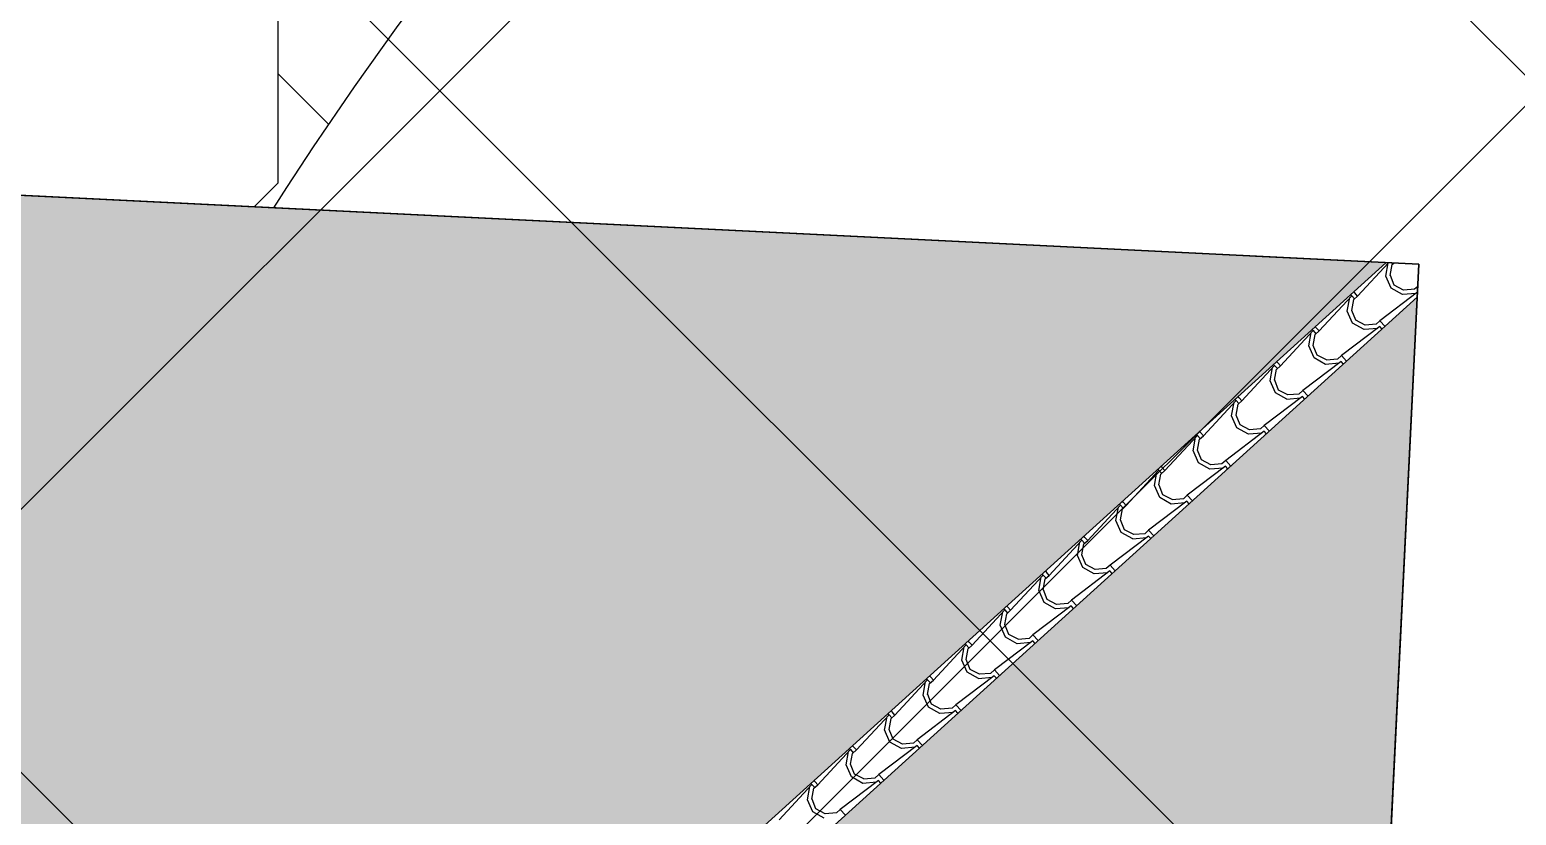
# Model space of a CAD drawing. Header units: millimetres. Extents: x 648844 to 649530, y 1246379 to 1246752.
# Drawn here: x 649241.513 to 649246.288, y 1246559.588 to 1246562.112 of the extents above; entities that cross this region are included whole.
import ezdxf

# ---------------------------------------------------------------- set-up
doc = ezdxf.new("R2010")
doc.units = ezdxf.units.MM
doc.header["$LTSCALE"] = 20
doc.header["$MEASUREMENT"] = 0
doc.layers.get('0').update_dxf_attribs({"linetype": 'CONTINUOUS'})
doc.layers.add('acera', color=8, linetype='CONTINUOUS')
doc.layers.add('TECHO', color=30, linetype='CONTINUOUS')

# ---------------------------------------------------------------- blocks, each defined once
blk = doc.blocks.new('TEJA45')
at = {"layer": 'TECHO'}
for p, q in [((-1.963956823602786, -2.466124176695153), (-1.864704372257087, -2.584281686326694)), ((-1.81978218122547, -2.477934814479919), (-1.857592547112716, -2.496840037697307)), ((-1.857570604153629, -2.496806434375973), (-1.876475827371017, -2.534616800263219)), ((-1.847949746937246, -2.506446956690787), (-1.862128660660005, -2.537167993592995)), ((-1.817256965671191, -2.49225489175625), (-1.847978002573399, -2.506433805479009)), ((-1.781832256316001, -2.496850392223973), (-1.817279465592748, -2.492124124961599)), ((-1.770133470745435, -2.508651565134326), (-1.781949225059066, -2.496835810820698)), ((-1.752707944216503, -2.49122603860544), (-1.770133470745392, -2.508651565134326)), ((-1.651965308070274, -2.607900115934964), (-1.770122817701818, -2.508647664589265)), ((-1.876641341944946, -2.534507703032396), (-1.87073341845462, -2.578226059285111)), ((-1.864659505254409, -2.584272392741529), (-1.855206901803506, -2.574819789290625)), ((-1.862285399724364, -2.537185531762926), (-1.857559132461986, -2.572632741039676)), ((-1.857570052666048, -2.572456638427933), (-1.845754298352418, -2.584272392741561)), ((-1.864659505254394, -2.584272392741536), (-1.868226564845386, -2.587839452332524)), ((-1.855206901803506, -2.593724996192442), (-1.85877396139449, -2.597292055783427)), ((-1.845754298352588, -2.584272392741532), (-1.855206901803491, -2.593724996192435)), ((-1.845799103129842, -2.584281647298393), (-1.746546651784143, -2.702439156929936)), ((-1.73941307427485, -2.614964165623807), (-1.758318297492238, -2.652774531511053)), ((-1.729793338166296, -2.624603419881542), (-1.743972251889055, -2.655324456783749)), ((-1.701624449977572, -2.596092344358674), (-1.739434815864819, -2.614997567576061)), ((-1.699100502478842, -2.610411300526387), (-1.729821539381049, -2.624590214249146)), ((-1.657974439942784, -2.601878191022749), (-1.701692796195502, -2.595970267532426)), ((-1.663675775226118, -2.615007842838384), (-1.699122984502864, -2.61028157557601)), ((-1.651975927609158, -2.626809108270596), (-1.663791681922788, -2.614993353956969)), ((-1.644003004531143, -2.599930978290818), (-1.651975927609115, -2.60790390136879)), ((-1.634550401080247, -2.609383581741717), (-1.651975927609115, -2.626809108270585)), ((-1.758482766388425, -2.652666079466204), (-1.752574842898099, -2.696384435718921)), ((-1.74412794911013, -2.655342012851861), (-1.739401681847752, -2.690789222128609)), ((-1.533807837467222, -2.72605783640776), (-1.651965347098766, -2.626805385062063)), ((-1.746501962118131, -2.702429935877808), (-1.750069021709123, -2.7059969954688)), ((-1.746501962118138, -2.702429935877801), (-1.737049358667235, -2.692977332426899)), ((-1.737049358667228, -2.711882539328702), (-1.74061641825822, -2.715449598919694)), ((-1.739412509529771, -2.690614181564206), (-1.72759675521614, -2.702429935877833)), ((-1.727596755216325, -2.702429935877797), (-1.737049358667228, -2.711882539328698)), ((-1.727641382657168, -2.702439117901289), (-1.62838893131147, -2.820596627532831)), ((-1.583466718729703, -2.714249874237447), (-1.621277084616949, -2.733155097454834)), ((-1.539816063508901, -2.720036766579328), (-1.583534419761619, -2.714128843089005)), ((-1.525845461394866, -2.718088521427086), (-1.533818384472845, -2.726061444505063)), ((-1.621255544396092, -2.733121896871717), (-1.64016076761348, -2.770932262758963)), ((-1.611636929396113, -2.742759883073942), (-1.625815843118872, -2.77348091997615)), ((-1.580944039287303, -2.7285677092969), (-1.61166507618951, -2.742746623019661)), ((-1.545519294137577, -2.733165293452616), (-1.580966503414324, -2.728439026190243)), ((-1.53381838447288, -2.744966651406866), (-1.545634138786511, -2.733150897093239)), ((-1.51639285794397, -2.727541124877987), (-1.533818384472845, -2.744966651406861)), ((-1.415650366864114, -2.844215556880595), (-1.533807876495658, -2.744963105534897)), ((-1.640324190831912, -2.770824455900016), (-1.634416267341585, -2.814542812152732)), ((-1.628344418981868, -2.820587479014073), (-1.618891815530965, -2.811134875563171)), ((-1.625970498495889, -2.773498493940787), (-1.621244231233511, -2.808945703217535)), ((-1.621254966393494, -2.808771724700478), (-1.609439212079863, -2.820587479014105)), ((-1.628344418981861, -2.820587479014081), (-1.631911478572853, -2.824154538605073)), ((-1.618891815530958, -2.830040082464977), (-1.622458875121943, -2.833607142055964)), ((-1.609439212080055, -2.820587479014074), (-1.618891815530958, -2.830040082464976)), ((-1.609483662184388, -2.820596588504353), (-1.51023121083869, -2.938754098135895)), ((-1.503098014517342, -2.851279628119626), (-1.522003237734729, -2.889089994006872)), ((-1.49348052062517, -2.860916346264695), (-1.507659434347929, -2.891637383166902)), ((-1.46530898748177, -2.832407404116191), (-1.503119353369016, -2.851312627333577)), ((-1.462787576096609, -2.846724118067796), (-1.493508612998816, -2.860903031790556)), ((-1.421657687075943, -2.838195342135784), (-1.465376043328661, -2.832287418645461)), ((-1.427362813048141, -2.851322744066966), (-1.462810022324888, -2.846596476804592)), ((-1.415660841336603, -2.863124194543138), (-1.427476595650234, -2.851308440229511)), ((-1.407687918258596, -2.836246064563362), (-1.415660841336567, -2.84421898764133)), ((-1.3982353148077, -2.845698668014265), (-1.415660841336575, -2.86312419454314)), ((-1.297492896261055, -2.962373277353398), (-1.415650405892599, -2.8631208260077)), ((-1.52216561527564, -2.888982832332024), (-1.516257691785313, -2.93270118858474)), ((-1.507813047881541, -2.891654975030615), (-1.503086780619164, -2.927102184307364)), ((-1.510186875845584, -2.938745022150348), (-1.513753935436576, -2.942312081741342)), ((-1.510186875845591, -2.938745022150343), (-1.500734272394688, -2.929292418699442)), ((-1.500734272394688, -2.948197625601257), (-1.50430133198568, -2.95176468519225)), ((-1.503097423257216, -2.92692926783675), (-1.491281668943586, -2.938745022150377)), ((-1.491281668943785, -2.938745022150346), (-1.500734272394688, -2.948197625601248)), ((-1.491325941711573, -2.938754059107428), (-1.392073490365874, -3.05691156873897)), ((-1.3471512562339, -2.950564933994952), (-1.384961622121146, -2.969470157212339)), ((-1.303499310642067, -2.956353917692363), (-1.347217666894785, -2.95044599420204)), ((-1.289530375122325, -2.954403607699636), (-1.297503298200297, -2.962376530777604)), ((-1.40400703971887, -3.007141208767635), (-1.398099116228543, -3.050859565020351)), ((-1.384940484638584, -2.969437359367509), (-1.403845707855972, -3.007247725254755)), ((-1.375324111854219, -2.979072809455447), (-1.389503025576978, -3.009793846357654)), ((-1.344631112905077, -2.964880526838311), (-1.375352149807284, -2.979059440561072)), ((-1.30920633195916, -2.969480194681257), (-1.344653541235907, -2.964753927418883)), ((-1.297503298200326, -2.98128173767941), (-1.309319052513956, -2.969465983365783)), ((-1.280077771671422, -2.963856211150533), (-1.297503298200297, -2.981281737679408)), ((-1.17933542565796, -3.080530997826234), (-1.297492935289505, -2.981278546480535)), ((-1.39202933270932, -3.056902565286615), (-1.382576729258417, -3.047449961835714)), ((-1.389655597267307, -3.009811456119547), (-1.38492933000493, -3.045258665396295)), ((-1.384939880120939, -3.045086810973022), (-1.373124125807308, -3.056902565286649)), ((-1.392029332709313, -3.056902565286622), (-1.395596392300305, -3.060469624877616)), ((-1.38257672925841, -3.066355168737525), (-1.386143788849402, -3.069922228328515)), ((-1.373124125807507, -3.056902565286615), (-1.38257672925841, -3.066355168737516)), ((-1.373168221238906, -3.056911529710316), (-1.273915769893208, -3.175069039341858)), ((-1.266782954759819, -3.087595090615395), (-1.285688177977207, -3.125405456502641)), ((-1.257167703084427, -3.097229272648676), (-1.271346616807186, -3.127950309550883)), ((-1.228993524985981, -3.068722463873701), (-1.266803890873227, -3.087627687091087)), ((-1.226474649713545, -3.083036935608828), (-1.257195686615752, -3.097215849331588)), ((-1.185340934208199, -3.074512493248939), (-1.229059290460917, -3.068604569758616)), ((-1.191049850870634, -3.087637645295489), (-1.226497060147381, -3.082911378033115)), ((-1.179345755064048, -3.099439280815682), (-1.191161509377679, -3.087623526502055)), ((-1.171372831986048, -3.072561150835908), (-1.17934575506402, -3.08053407391388)), ((-1.161920228535152, -3.082013754286805), (-1.179345755064027, -3.099439280815679)), ((-1.061177955054944, -3.198688718298998), (-1.179335464686488, -3.099436266953299)), ((-1.285848464162349, -3.125299585201443), (-1.279940540672023, -3.169017941454159)), ((-1.271498146653059, -3.127967937208478), (-1.266771879390681, -3.163415146485226)), ((-1.273871789573036, -3.175060108422898), (-1.277438849164028, -3.17862716801389)), ((-1.27387178957305, -3.17506010842289), (-1.264419186122147, -3.165607504971989)), ((-1.26441918612214, -3.184512711873795), (-1.267986245713132, -3.188079771464787)), ((-1.266782336984662, -3.163244354109294), (-1.254966582671031, -3.175060108422921)), ((-1.25496658267123, -3.175060108422885), (-1.264419186122133, -3.184512711873786)), ((-1.255010500765955, -3.175069000313561), (-1.155758049420257, -3.293226509945104)), ((-1.110835793738119, -3.186879993752481), (-1.148646159625365, -3.205785216969867)), ((-1.067182557776142, -3.192671068805273), (-1.110900914028861, -3.18676314531495)), ((-1.053215288849778, -3.190718693972176), (-1.06118821192775, -3.198691617050144)), ((-1.167689888606077, -3.243457961633453), (-1.16178196511575, -3.287176317886169)), ((-1.148625424881047, -3.205752821863278), (-1.167530648098435, -3.243563187750524)), ((-1.153340696038832, -3.246124418297407), (-1.148614428776455, -3.281571627574156)), ((-1.139011294313853, -3.215385735840252), (-1.153190208036612, -3.24610677274246)), ((-1.108318186521188, -3.201193344378961), (-1.139039223423396, -3.215372258101722)), ((-1.072893369781191, -3.20579509590984), (-1.108340579057938, -3.201068828647466)), ((-1.061188211927771, -3.217596823951954), (-1.073003966241401, -3.205781069638327)), ((-1.043762685398882, -3.200171297423076), (-1.061188211927757, -3.217596823951951)), ((-0.9430204844518499, -3.316846438771833), (-1.061177994083394, -3.217593987426135)), ((-1.155714246436766, -3.293217651559162), (-1.159281306027758, -3.296784711150153)), ((-1.155714246436773, -3.293217651559161), (-1.14626164298587, -3.283765048108259)), ((-1.148624793848384, -3.281401897245566), (-1.136809039534754, -3.293217651559193)), ((-1.136809039534967, -3.293217651559159), (-1.14626164298587, -3.30267025501006)), ((-1.136852780293168, -3.293226470916625), (-1.03760032894747, -3.411383980548168)), ((-1.14626164298587, -3.302670255010067), (-1.149828702576862, -3.306237314601058)), ((-1.030467895002317, -3.323910553111215), (-1.049373118219705, -3.361720918998461)), ((-1.020854885543294, -3.333542199031832), (-1.035033799266053, -3.36426323593404)), ((-0.9926780624902207, -3.305037523631229), (-1.030488428377467, -3.323942746848616)), ((-0.9901617233296705, -3.319349753149474), (-1.020882760231878, -3.333528666872235)), ((-0.9490241813413647, -3.310829644361974), (-0.9927425375940828, -3.304921720871651)), ((-0.9547368886917553, -3.32395254652419), (-0.9901840979685019, -3.319226279261816)), ((-0.9430306687914936, -3.335754367088226), (-0.9548464231051241, -3.323938612774599)), ((-0.9350577457135074, -3.30887623710845), (-0.9430306687914793, -3.316849160186418)), ((-0.9256051422626115, -3.318328840559349), (-0.9430306687914793, -3.335754367088221)), ((-0.8248630138487556, -3.435004159244665), (-0.9430205234802997, -3.335751707898966)), ((-1.049531313049314, -3.361616338069064), (-1.043623389558988, -3.40533469432178)), ((-1.035183245424484, -3.364280899387238), (-1.030456978162107, -3.399728108663986)), ((-1.037556703300496, -3.411375194695436), (-1.041123762891495, -3.414942254286435)), ((-1.037556703300503, -3.411375194695433), (-1.0281040998496, -3.401922591244531)), ((-1.028104099849593, -3.420827798146338), (-1.031671159440585, -3.424394857737328)), ((-1.030467250712107, -3.399559440381838), (-1.018651496398476, -3.411375194695465)), ((-1.018651496398689, -3.411375194695433), (-1.028104099849593, -3.420827798146334)), ((-1.018695059820502, -3.411383941519517), (-0.9194426084748031, -3.52954145115106)), ((-0.8745203312423229, -3.423195053509993), (-0.912330697129569, -3.442100276727379)), ((-0.8720052601389767, -3.437506161920371), (-0.902726297041184, -3.451685075643132)), ((-0.8308658049074822, -3.428988219918553), (-0.8745841611602003, -3.42308029642823)), ((-0.8365804076027672, -3.442109997138484), (-0.8720276168795138, -3.43738372987611)), ((-0.8169002025772301, -3.427033780244725), (-0.824873125655202, -3.435006703322697)), ((-0.807447599126327, -3.436486383695621), (-0.8248731256552091, -3.453911910224505)), ((-0.9313727374930423, -3.479774714501069), (-0.9254648140027157, -3.523493070753785)), ((-0.9123103651235454, -3.442068284359099), (-0.9312155883409332, -3.479878650246345)), ((-0.9170257948102432, -3.482437380476169), (-0.9122995275478658, -3.517884589752917)), ((-0.9026984767723505, -3.451698662222581), (-0.9168773904951095, -3.482419699124788)), ((-0.8248731256552162, -3.453911910224498), (-0.8366888799688468, -3.442096155910871)), ((-0.7067055432456613, -3.553161879717502), (-0.8248630528772054, -3.453909428371803)), ((-0.9193991601642182, -3.529532737831715), (-0.9229662197552102, -3.533099797422707)), ((-0.9193991601642324, -3.52953273783171), (-0.9099465567133294, -3.520080134380809)), ((-0.9123097075758295, -3.51771698351811), (-0.9004939532621989, -3.529532737831737)), ((-0.9004939532624192, -3.529532737831712), (-0.9099465567133223, -3.538985341282613)), ((-0.9005373393474088, -3.529541412122933), (-0.8012848880017103, -3.647698921754476)), ((-0.9099465567133223, -3.538985341282622), (-0.9135136163043072, -3.542552400873609)), ((-0.7941528352447662, -3.560226015606952), (-0.8130580584621541, -3.598036381494198)), ((-0.7845420680017838, -3.56985512541416), (-0.7987209817245429, -3.600576162316367)), ((-0.7563625999944108, -3.541352583388742), (-0.794172965881657, -3.560257806606128)), ((-0.7538487969466203, -3.555662570690506), (-0.7845698338488276, -3.569841484413267)), ((-0.7127074284745234, -3.547146795475008), (-0.7564257847272415, -3.541238871984685)), ((-0.7184239265137791, -3.560267447752775), (-0.7538711357905257, -3.555541180490401)), ((-0.7067155825189388, -3.57206945336077), (-0.7185313368325694, -3.560253699047143)), ((-0.6987426594409669, -3.545191323380998), (-0.7067155825189317, -3.553164246458964)), ((-0.6892900559900639, -3.554643926831895), (-0.7067155825189388, -3.572069453360768)), ((-0.588548072642638, -3.671319600190264), (-0.7067055822741821, -3.572067148844566)), ((-0.813214161936763, -3.597933090933076), (-0.8073062384464365, -3.641651447185792)), ((-0.79886834419613, -3.600593861564198), (-0.7941420769337526, -3.636041070840946)), ((-0.8012416170279479, -3.647690280967982), (-0.8048086766189471, -3.651257340558979)), ((-0.801241617027955, -3.647690280967975), (-0.791789013577052, -3.638237677517074)), ((-0.791789013577052, -3.657142884418885), (-0.7953560731680511, -3.660709944009882)), ((-0.7941521644395522, -3.635874526654382), (-0.7823364101259216, -3.647690280968009)), ((-0.782336410126149, -3.647690280967977), (-0.791789013577052, -3.657142884418878)), ((-0.7823796188747494, -3.647698882725827), (-0.6831271675290509, -3.765856392357369)), ((-0.6382048687465272, -3.659510113267496), (-0.6760152346337733, -3.678415336484882)), ((-0.6356923337550953, -3.673818979461021), (-0.6664133706573026, -3.687997893183782)), ((-0.5945490520415575, -3.665305371031465), (-0.6382674082942756, -3.659397447541142)), ((-0.6002674454252528, -3.678424898367007), (-0.6357146547019994, -3.673698631104633)), ((-0.5805851163046896, -3.663348866517264), (-0.5885580393826615, -3.671321789595233)), ((-0.5711325128537936, -3.672801469968165), (-0.5885580393826615, -3.690226996497037)), ((-0.6950555863800076, -3.71609146736869), (-0.6891476628896811, -3.759809823621406)), ((-0.6759953053660226, -3.678383746854864), (-0.6949005285834104, -3.716194112742111)), ((-0.6807108935817823, -3.718750342654028), (-0.6759846263194049, -3.754197551930776)), ((-0.6663856592308335, -3.68801158860491), (-0.6805645729535925, -3.718732625507117)), ((-0.5885580393826615, -3.690226996497042), (-0.6003737936962921, -3.678411242183415)), ((-0.4703906020395863, -3.789477320663066), (-0.5885481116711304, -3.690224869317367)), ((-0.6830840738916777, -3.765847824104251), (-0.6866511334826768, -3.76941488369525)), ((-0.6830840738916848, -3.765847824104251), (-0.6736314704407818, -3.756395220653349)), ((-0.6759946213032748, -3.754032069790654), (-0.6641788669896442, -3.765847824104281)), ((-0.6641788669898787, -3.765847824104247), (-0.6736314704407818, -3.775300427555148)), ((-0.6642218984017916, -3.765856353329072), (-0.5649694470560931, -3.884013862960614)), ((-0.6736314704407746, -3.775300427555154), (-0.6771985300317667, -3.778867487146147)), ((-0.557837775487279, -3.796541478102796), (-0.5767429987046668, -3.834351843990042)), ((-0.5482292504610342, -3.806168051798139), (-0.5624081641837932, -3.836889088700346)), ((-0.5200471374986435, -3.777667643146268), (-0.5578575033858897, -3.796572866363654)), ((-0.5175358705643873, -3.79197538823192), (-0.5482569074665946, -3.806154301954681)), ((-0.4763906756067868, -3.783463946588165), (-0.520109031859505, -3.777556023097842)), ((-0.4821109643358099, -3.796582348981358), (-0.5175581736125565, -3.791856081718985)), ((-0.4704004962463841, -3.808384539633314), (-0.4822162505600147, -3.796568785319687)), ((-0.4624275731684122, -3.78150640965354), (-0.4704004962463841, -3.789479332731512)), ((-0.4529749697175163, -3.790959013104441), (-0.4704004962463912, -3.808384539633314)), ((-0.352233131436364, -3.907635041136013), (-0.4703906410679082, -3.808382589790314)), ((-0.5768970108234797, -3.8342498438025), (-0.5709890873331531, -3.877968200055216)), ((-0.5625534429673138, -3.83690682374476), (-0.5578271757049365, -3.872354033021509)), ((-0.5649265307554003, -3.88400536724053), (-0.5684935903463924, -3.887572426831522)), ((-0.5649265307554145, -3.884005367240524), (-0.5554739273045115, -3.874552763789623)), ((-0.5554739273045044, -3.893457970691431), (-0.5590409868954893, -3.897025030282418)), ((-0.5578370781669975, -3.872189612926926), (-0.5460213238533669, -3.884005367240553)), ((-0.5460213238535943, -3.884005367240521), (-0.5554739273044973, -3.893457970691422)), ((-0.5460641779291393, -3.884013823931964), (-0.4468117265834408, -4.002171333563506)), ((-0.4396802456085069, -3.914699209350681), (-0.4585854688258948, -3.952509575237928)), ((-0.4018894062507385, -3.895825173025019), (-0.4396997721379847, -3.914730396242405)), ((-0.3993794073728623, -3.910131797002435), (-0.4301004442750695, -3.924310710725196)), ((-0.358232299173828, -3.901622522144621), (-0.4019506554265462, -3.895714598654298)), ((-0.3639544832463741, -3.91473979959571), (-0.3994016925231207, -3.910013532333336)), ((-0.3522429531101068, -3.926542082769586), (-0.3640587074237374, -3.914726328455959)), ((-0.344270030032142, -3.899663952789812), (-0.3522429531101139, -3.907636875867784)), ((-0.334817426581246, -3.909116556240711), (-0.352242953110121, -3.92654208276959)), ((-0.4587384352672146, -3.952408220234506), (-0.452830511776888, -3.996126576487223)), ((-0.4443959923533072, -3.955063304831887), (-0.4396697250909298, -3.990510514108635)), ((-0.4300728416904676, -3.924324514989719), (-0.4442517554132266, -3.955045551891926)), ((-0.2340756608333407, -4.025792761608773), (-0.3522331704648849, -3.926540310263075)), ((-0.4467689876191301, -4.002162910376802), (-0.4503360472101221, -4.005729969967794)), ((-0.4467689876191514, -4.002162910376798), (-0.4373163841682484, -3.992710306925897)), ((-0.4396795350307201, -3.990347156063198), (-0.4278637807170895, -4.002162910376825)), ((-0.4278637807173311, -4.002162910376798), (-0.4373163841682342, -4.011615513827699)), ((-0.4279064574561886, -4.002171294535202), (-0.3286540061104901, -4.120328804166745)), ((-0.4373163841682342, -4.011615513827707), (-0.4408834437592262, -4.015182573418699)), ((-0.321522715729742, -4.032856940598567), (-0.3404279389471299, -4.070667306485813)), ((-0.3119164329195243, -4.042480978180469), (-0.3260953466422833, -4.073202015082677)), ((-0.283731675002862, -4.013982702903787), (-0.3215420408901082, -4.032887926121173)), ((-0.2812229441796816, -4.028288205772187), (-0.3119439810818889, -4.042467119494948)), ((-0.2400739227399384, -4.019781097701198), (-0.2837922789926566, -4.013873174210875)), ((-0.2457980021573931, -4.03289725021), (-0.2812452114341397, -4.028170982947627)), ((-0.2340854099738294, -4.044699625905858), (-0.24590116428746, -4.032883871592231)), ((-0.2261124868958788, -4.017821495926086), (-0.2340854099738436, -4.02579441900405)), ((-0.2166598834449758, -4.027274099376983), (-0.2340854099738436, -4.044699625905855)), ((-0.1159181902303743, -4.1439504820815), (-0.2340756998619185, -4.044698030735802)), ((-0.3405798597106866, -4.070566596668316), (-0.3346719362203601, -4.114284952921032)), ((-0.3262385417390732, -4.07321978592082), (-0.3215122744766958, -4.108666995197568)), ((-0.3286114444828598, -4.120320453513068), (-0.332178504073859, -4.123887513104068)), ((-0.3286114444828669, -4.120320453513065), (-0.3191588410319639, -4.110867850062164)), ((-0.3191588410319568, -4.129773056963971), (-0.3227259006229488, -4.133340116554965)), ((-0.3215219918944427, -4.10850469919947), (-0.3097062375808122, -4.120320453513097)), ((-0.3097062375810609, -4.120320453513065), (-0.3191588410319639, -4.129773056963966)), ((-0.3097487369835221, -4.120328765138099), (-0.2104962856378236, -4.238486274769642)), ((-0.2033651858509842, -4.15101467184645), (-0.222270409068372, -4.188825037733697)), ((-0.1655739437549641, -4.13214023278254), (-0.2033843096422103, -4.151045455999926)), ((-0.1630664809898121, -4.146444614543469), (-0.1937875178920194, -4.16062352826623)), ((-0.1219155463060773, -4.137939673257778), (-0.1656339025587954, -4.132031749767455)), ((-0.127641521068405, -4.151054700824291), (-0.1630887303451516, -4.146328433561917)), ((-0.1159278668375521, -4.16285716904213), (-0.1277436211511827, -4.151041414728503)), ((-0.1079549437595944, -4.135979039062352), (-0.1159278668375734, -4.14395196214033)), ((-0.09850234030869842, -4.145431642513255), (-0.1159278668375734, -4.162857169042129)), ((-0.2224212841541728, -4.188724973102126), (-0.2165133606638463, -4.232443329354842)), ((-0.2080810911247184, -4.191376267010648), (-0.203354823862341, -4.226823476287397)), ((-0.1937600241489577, -4.160637441372048), (-0.2079389378717167, -4.191358478274255)), ((3.552713678800501e-14, -4.260227204326361), (-0.1159182292588099, -4.162855751208653)), ((-0.2104539013465896, -4.238477996649348), (-0.2140209609375816, -4.24204505624034)), ((-0.2104539013465896, -4.23847799664934), (-0.2010012978956865, -4.229025393198439)), ((-0.2010012978956865, -4.247930600100245), (-0.2045683574866786, -4.251497659691237)), ((-0.2033644487581654, -4.226662242335742), (-0.1915486944445348, -4.238477996649369)), ((-0.1915486944447835, -4.23847799664934), (-0.2010012978956865, -4.247930600100242)), ((-0.1915910165107206, -4.238486235741163), (-0.09791931933308717, -4.349999999999936)), ((-0.08520765597220503, -4.269172403094311), (-0.1041128791895929, -4.306982768981557)), ((-0.075603615378391, -4.278793904563626), (-0.08978252910115003, -4.309514941465833)), ((-0.04741621250705208, -4.250297762661294), (-0.08522657839429826, -4.26920298587868)), ((-0.04491001779745574, -4.264601023313604), (-0.07563105469966303, -4.278779937036365)), ((-0.003757169871668964, -4.256098248814428), (-0.0474755261243871, -4.250190325324105)), ((-0.009485039978898158, -4.269212151438653), (-0.04493224925564476, -4.264485884176279)), ((4.973799150320701e-14, -4.278785035879734), (-0.009586078014905297, -4.269198957864775)), ((-0.104262708597652, -4.306883349535935), (-0.09843609721660584, -4.350000000000321)), ((-0.0899236405104844, -4.30953274809958), (-0.08519737324810706, -4.344979957376328)), ((-0.08520690562188804, -4.344819785472014), (-0.0800266910938845, -4.350000000000016)), ((-0.0856608184246852, -4.349999999999973), (-0.0828437547594234, -4.347182936334713))]:
    blk.add_line(p, q, dxfattribs=at)

msp = doc.modelspace()

# ---------------------------------------------------------------- hatches: boundary and pattern name
h = msp.add_hatch()
h.set_pattern_fill('ANSI37', color=4, scale=20, style=0)
h.set_pattern_definition([(45, (-526.4316489867633, -3378.367883687839), (-1.767766952966369, 1.767766952966369), []), (135, (-526.4316489867633, -3378.367883687839), (-1.767766952966369, -1.767766952966369), [])])
h.paths.add_polyline_path([(649227.1070225898, 1246567.94119936), (649231.6771613231, 1246532.207660218), (649229.0601248409, 1246515.25948995), (649314.6874600542, 1246516.703207979), (649306.9879679593, 1246570.059864507)])
h.paths.add_polyline_path([(649257.7023071024, 1246528.978252781), (649287.2058541841, 1246528.978252781), (649287.2058541841, 1246534.492441051), (649257.7023071024, 1246534.492441051)], flags=24)
at = {"layer": 'acera'}
h = msp.add_hatch(dxfattribs=at)
h.set_pattern_fill('PETRA11,_O', color=9, scale=7, pattern_type=2)
h.set_pattern_definition([(0, (2687.656187323621, -252.1344165771734), (7, 7), [2.1, -2.45, 0.35, -2.1]), (0, (2690.456187323667, -250.7344165772665), (7, 7), [0.35, -1.75, 1.4, -3.5]), (0, (2691.506187323597, -250.3844165771734), (7, 7), [0.35, -6.649999999999999]), (0, (2688.35618732369, -250.0344165770803), (7, 7), [1.4, -5.600000000000001]), (0, (2687.656187323621, -249.3344165771268), (7, 7), [0.7000000000000001, -6.3]), (0, (2692.556187323644, -248.6344165771734), (7, 7), [0.7000000000000001, -0.35, 0.35, -5.600000000000001]), (0, (2689.756187323597, -248.2844165770803), (7, 7), [1.05, -5.95]), (0, (2688.006187323597, -247.5844165771268), (7, 7), [0.7000000000000001, -6.3]), (0, (2690.806187323644, -246.8844165771734), (7, 7), [0.35, -2.1, 1.05, -3.5]), (0, (2689.406187323621, -246.5344165770803), (7, 7), [0.7000000000000001, -6.3]), (0, (2691.85618732369, -246.18441657722), (7, 7), [0.7000000000000001, -6.3]), (0, (2690.456187323667, -245.8344165771268), (7, 7), [0.7000000000000001, -6.3]), (0, (2693.256187323597, -245.4844165772665), (7, 7), [0.7000000000000001, -6.3]), (90, (2687.306187323644, -252.1344165771734), (-6.999999999999999, 7), [1.4, -0.35, 0.7000000000000001, -2.8, 1.4, -0.35]), (90, (2687.656187323621, -247.5844165771268), (-6.999999999999999, 7), [0.35, -6.649999999999999]), (90, (2688.706187323667, -249.68441657722), (-6.999999999999999, 7), [0.7000000000000001, -1.4, 0.35, -4.55]), (90, (2689.056187323644, -248.6344165771734), (-6.999999999999999, 7), [0.7000000000000001, -1.4, 1.05, -3.850000000000001]), (90, (2690.10618732369, -250.3844165771734), (-6.999999999999999, 7), [0.35, -3.5, 0.7000000000000001, -0.35, 0.7000000000000001, -1.4]), (90, (2690.456187323667, -251.0844165771268), (-6.999999999999999, 7), [0.35, -6.649999999999999]), (90, (2691.156187323621, -248.9844165772665), (-6.999999999999999, 7), [0.35, -0.35, 1.05, -5.25]), (90, (2691.506187323597, -250.0344165770803), (-6.999999999999999, 7), [0.7000000000000001, -2.8, 0.35, -0.35, 0.35, -2.45]), (90, (2692.206187323667, -251.7844165770803), (-6.999999999999999, 7), [1.05, -5.95]), (90, (2692.906187323621, -246.5344165770803), (-6.999999999999999, 7), [0.35, -0.35, 0.35, -5.95]), (90, (2693.256187323597, -248.2844165770803), (-6.999999999999999, 7), [1.05, -5.95]), (90, (2694.131187323597, -248.80941657722), (-6.999999999999999, 7), [0.35, -6.649999999999999]), (45, (2689.756187323597, -252.1344165771734), (7.771561172376096e-16, 7.000000000133173), [0.4949700000000001, -9.4045249368]), (45, (2689.056187323644, -245.4844165772665), (7.771561172376096e-16, 7.000000000133173), [0.4949700000000001, -1.48491, 1.48491, -6.434704936799999]), (45, (2689.756187323597, -246.5344165770803), (7.771561172376096e-16, 7.000000000133173), [0.9899400000000002, -2.4748738, 0.4949700000000001, -5.9397111368]), (45, (2691.156187323621, -246.8844165771734), (7.771561172376096e-16, 7.000000000133173), [0.9899400000000002, -3.464825, 0.4949700000000001, -4.9497599368]), (45, (2688.35618732369, -250.0344165770803), (7.771561172376096e-16, 7.000000000133173), [0.4949700000000001, -9.4045249368]), (45, (2690.10618732369, -250.0344165770803), (7.771561172376096e-16, 7.000000000133173), [1.484924, -8.414570936799999]), (45, (2691.506187323597, -249.3344165771268), (7.771561172376096e-16, 7.000000000133173), [0.4949700000000001, -2.969848, 0.4949700000000001, -5.9397069368]), (45, (2692.556187323644, -248.6344165771734), (7.771561172376096e-16, 7.000000000133173), [0.9899400000000002, -8.9095549368]), (45, (2693.956187323667, -248.6344165771734), (7.771561172376096e-16, 7.000000000133173), [0.9899400000000002, -8.9095549368]), (45, (2693.956187323667, -250.7344165772665), (7.771561172376096e-16, 7.000000000133173), [0.4949700000000001, -9.4045249368]), (45, (2693.256187323597, -247.2344165772665), (7.771561172376096e-16, 7.000000000133173), [0.4949700000000001, -9.4045249368]), (45, (2692.556187323644, -246.18441657722), (7.771561172376096e-16, 7.000000000133173), [0.4949700000000001, -9.4045249368]), (45, (2693.956187323667, -245.4844165772665), (7.771561172376096e-16, 7.000000000133173), [0.4949700000000001, -9.4045249368]), (45, (2687.306187323644, -245.4844165772665), (7.771561172376096e-16, 7.000000000133173), [0.4949700000000001, -9.4045249368]), (45, (2690.806187323644, -248.2844165770803), (7.771561172376096e-16, 7.000000000133173), [0.4949700000000001, -9.4045249368]), (45, (2691.506187323597, -245.4844165772665), (7.771561172376096e-16, 7.000000000133173), [0.4949700000000001, -3.464825, 0.4949700000000001, -5.444729936799999]), (45, (2688.35618732369, -249.3344165771268), (7.771561172376096e-16, 7.000000000133173), [0.9899400000000002, -8.9095549368]), (45, (2688.35618732369, -247.5844165771268), (7.771561172376096e-16, 7.000000000133173), [1.48491, -8.414584936799999]), (135, (2687.656187323621, -249.3344165771268), (-7.000000000133173, 7.771561172376096e-16), [0.74249, -9.1570049368]), (135, (2691.506187323597, -249.68441657722), (-7.000000000133173, 7.771561172376096e-16), [0.4949700000000001, -9.4045249368]), (135, (2693.60618732369, -248.6344165771734), (-7.000000000133173, 7.771561172376096e-16), [0.4949700000000001, -9.4045249368]), (135, (2691.156187323621, -247.2344165772665), (-7.000000000133173, 7.771561172376096e-16), [0.4949700000000001, -9.4045249368]), (135, (2691.506187323597, -246.18441657722), (-7.000000000133173, 7.771561172376096e-16), [0.4949700000000001, -9.4045249368]), (135, (2690.456187323667, -245.8344165771268), (-7.000000000133173, 7.771561172376096e-16), [0.4949700000000001, -9.4045249368]), (135, (2691.85618732369, -246.18441657722), (-7.000000000133173, 7.771561172376096e-16), [0.4949700000000001, -9.4045249368]), (135, (2687.656187323621, -250.3844165771734), (-7.000000000133173, 7.771561172376096e-16), [0.4949700000000001, -9.4045249368]), (135, (2689.056187323644, -247.93441657722), (-7.000000000133173, 7.771561172376096e-16), [0.4949700000000001, -9.4045249368]), (135, (2689.056187323644, -250.0344165770803), (-7.000000000133173, 7.771561172376096e-16), [0.9899400000000002, -8.9095549368]), (135, (2690.456187323667, -250.7344165772665), (-7.000000000133173, 7.771561172376096e-16), [0.9899400000000002, -8.9095549368]), (135, (2693.256187323597, -246.8844165771734), (-7.000000000133173, 7.771561172376096e-16), [0.9899400000000002, -8.9095549368]), (135, (2691.156187323621, -248.6344165771734), (-7.000000000133173, 7.771561172376096e-16), [0.4949700000000001, -9.4045249368]), (135, (2692.206187323667, -250.7344165772665), (-7.000000000133173, 7.771561172376096e-16), [0.9899400000000002, -5.939696000000001, 0.4949700000000001, -2.4748889368]), (135, (2688.006187323597, -247.5844165771268), (-7.000000000133173, 7.771561172376096e-16), [0.9899400000000002, -1.9798989, 0.9899400000000002, -5.9397160368]), (135, (2687.306187323644, -251.43441657722), (-7.000000000133173, 7.771561172376096e-16), [0.9898, -2.4752, 0.9898, -2.4752, 0.4949, -2.4745949368]), (26.56505118, (2689.756187323597, -250.0344165770803), (7.000000000000657, 3.569913253897994e-10), [1.5652, -0.7826, 0.7826, -12.522075839]), (26.56505118, (2690.806187323644, -245.8344165771268), (7.000000000000657, 3.569913253897994e-10), [1.5652, -14.087275839]), (26.56505118, (2690.806187323644, -250.7344165772665), (7.000000000000657, 3.569913253897994e-10), [0.7826, -14.869875839]), (26.56505118, (2687.656187323621, -250.3844165771734), (7.000000000000657, 3.569913253897994e-10), [0.7826, -14.869875839]), (26.56505118, (2689.056187323644, -248.6344165771734), (7.000000000000657, 3.569913253897994e-10), [0.7826, -14.869875839]), (26.56505118, (2687.656187323621, -247.93441657722), (7.000000000000657, 3.569913253897994e-10), [0.7826, -14.869875839]), (63.43494882, (2688.706187323667, -247.2344165772665), (3.569905482336821e-10, 7.000000000000657), [0.7825999999999981, -14.86987583899997]), (63.43494882, (2691.156187323621, -247.2344165772665), (3.569905482336821e-10, 7.000000000000657), [0.7825999999999981, -14.86987583899997]), (63.43494882, (2691.85618732369, -252.1344165771734), (3.569905482336821e-10, 7.000000000000657), [0.7825999999999981, -14.86987583899997]), (63.43494882, (2687.306187323644, -248.2844165770803), (3.569905482336821e-10, 7.000000000000657), [0.7825999999999981, -14.86987583899997]), (63.43494882, (2690.10618732369, -251.7844165770803), (3.569905482336821e-10, 7.000000000000657), [0.7825999999999981, -5.478199999999984, 0.7825999999999981, -8.60907583899997]), (116.56505118, (2689.056187323644, -245.8344165771268), (-3.569913253897994e-10, 7.000000000000657), [0.7826, -14.869875839]), (116.56505118, (2693.256187323597, -247.2344165772665), (-3.569913253897994e-10, 7.000000000000657), [0.7826, -14.869875839]), (116.56505118, (2690.10618732369, -245.8344165771268), (-3.569913253897994e-10, 7.000000000000657), [0.7826, -14.869875839]), (116.56505118, (2687.306187323644, -249.68441657722), (-3.569913253897994e-10, 7.000000000000657), [0.7826, -14.869875839]), (153.43494882, (2692.556187323644, -250.7344165772665), (-7.000000000000657, 3.569928797020339e-10), [0.7826, -14.869875839]), (153.43494882, (2693.956187323667, -248.9844165772665), (-7.000000000000657, 3.569928797020339e-10), [0.7826, -14.869875839]), (153.43494882, (2689.756187323597, -248.2844165770803), (-7.000000000000657, 3.569928797020339e-10), [0.7826, -14.869875839]), (153.43494882, (2690.806187323644, -246.8844165771734), (-7.000000000000657, 3.569928797020339e-10), [0.7826, -14.869875839]), (153.43494882, (2693.256187323597, -245.4844165772665), (-7.000000000000657, 3.569928797020339e-10), [0.7826, -14.869875839]), (153.43494882, (2688.35618732369, -252.1344165771734), (-7.000000000000657, 3.569928797020339e-10), [1.1739, -14.478575839])])
h.paths.add_polyline_path([(649250.2537045361, 1246566.855267722), (649249.477343329, 1246569.304182556, 0.2249957737705414), (649239.212220465, 1246561.692052222), (649242.2957269745, 1246561.539991232, -0.2093697628973519)])
at = {"layer": 'TECHO'}
h = msp.add_hatch(dxfattribs=at)
h.set_pattern_fill('SPANTILE', color=9, scale=0.2049999999999999, angle=123.892638268908, style=0, pattern_type=2)
h.set_pattern_definition([(82.20708539586276, (649185.4514817436, 1246578.495234758), (-0.3259153697963706, -2.446917346713686), [0.1893117599999998, -4.543480804999995]), (177.1767853958629, (649185.4771512282, 1246578.682798074), (-0.1946540209478584, 0.2148483468142836), [0.01639999999999999, -0.1885999999999999]), (357.1767853958627, (649185.2732078175, 1246578.709275331), (0.1946540209478583, -0.2148483468142837), [0.05739999999999983, -0.1475999999999993]), (267.1767853958628, (649185.3305381489, 1246578.706448126), (-0.2148483468142836, -0.1946540209478583), [0.02049999999999991, -0.1844999999999993]), (87.17678539586272, (649185.4605691903, 1246578.679510823), (0.2148483468142836, 0.1946540209478583), [0.02049999999999999, -0.1844999999999999]), (357.1767853958627, (649185.4615789065, 1246578.699985941), (0.1946540209478583, -0.2148483468142837), [0.01639999999999992, -0.1885999999999993]), (357.1767853958627, (649185.2724000446, 1246578.692895237), (0.1946540209478583, -0.2148483468142837), [0.04099999999999984, -0.1639999999999994]), (272.1464853958628, (649185.313350281, 1246578.690875804), (0.08358343816457736, -2.467111497030979), [0.1893117599999994, -4.54348080499998]), (304.4806853958628, (649185.3128454231, 1246578.680638245), (-2.490110623065564, 3.612035301011281), [0.05412163999999996, -5.358033749999995]), (338.7418853958628, (649185.3434852081, 1246578.63602495), (0.3994053099352731, -0.2249451871936113), [0.0518613099999999, -0.5964054749999982]), (15.61168539586286, (649185.391817719, 1246578.617221536), (-0.4195996035558575, -0.1845565266844489), [0.05186130999999999, -0.5964054749999997]), (49.87288539586272, (649185.4417657764, 1246578.631178312), (2.833414379715958, 3.349509349692053), [0.05412163999999995, -5.358033749999993]), (336.9518853958627, (649185.3544295689, 1246578.649852675), (-2.211873726662235, 0.9300752068906732), [0.04150942499999982, -4.109424259999978]), (17.40168539586282, (649185.3926254921, 1246578.633601631), (2.292651198459713, 0.7079376776049203), [0.04150942499999997, -4.109424259999996]), (49.77138539586275, (649185.4322350186, 1246578.646015753), (2.178776918669865, 2.560792117824365), [0.04387184499999998, -4.343319624999997]), (304.5821853958628, (649185.3295284326, 1246578.685973007), (-1.916250834570984, 2.762735577474969), [0.04387184499999996, -4.343319624999995])])
h.paths.add_polyline_path([(649238.4543107909, 1246557.44923298), (649234.3950623054, 1246561.929607042), (649245.8689870182, 1246561.363778385), (649241.3886129569, 1246557.304529899)])
h = msp.add_hatch(dxfattribs=at)
h.set_pattern_fill('SPANTILE', color=9, scale=0.2049999999999999, angle=393.8926382689082, style=0, pattern_type=2)
h.set_pattern_definition([(2.146485395862789, (649296.2079808938, 1246573.42743296), (-2.46711149703098, -0.08358343816457514), [0.1893117599999999, -4.543480804999998]), (267.1767853958628, (649296.3971597564, 1246573.434523664), (0.1946540209478583, -0.2148483468142837), [0.01639999999999991, -0.1885999999999993]), (87.17678539586272, (649296.4034426878, 1246573.228964708), (-0.1946540209478583, 0.2148483468142837), [0.05739999999999997, -0.1475999999999999]), (177.1767853958629, (649296.406269893, 1246573.286295038), (-0.2148483468142836, -0.1946540209478582), [0.02049999999999999, -0.1844999999999999]), (357.1767853958627, (649296.3922569596, 1246573.418345513), (0.2148483468142837, 0.1946540209478582), [0.02049999999999992, -0.1844999999999993]), (87.17678539586272, (649296.4127320778, 1246573.417335796), (-0.1946540209478583, 0.2148483468142837), [0.01639999999999998, -0.1885999999999999]), (87.17678539586272, (649296.3870625927, 1246573.22977248), (-0.1946540209478583, 0.2148483468142837), [0.04099999999999997, -0.1639999999999999]), (172.2070853958628, (649296.3890820255, 1246573.270722717), (-2.446917346713685, 0.325915369796373), [0.1893117599999992, -4.543480804999978]), (139.8728853958629, (649296.3788444663, 1246573.271227575), (3.349509349692053, -2.833414379715956), [0.05412163999999995, -5.358033749999993]), (105.6116853958626, (649296.337462264, 1246573.306108169), (-0.1845565266844487, 0.4195996035558575), [0.05186130999999988, -0.5964054749999979]), (68.74188539586271, (649296.3235054882, 1246573.356056226), (-0.2249451871936116, -0.399405309935273), [0.05186130999999986, -0.5964054749999976]), (34.48068539586291, (649296.342308902, 1246573.404388737), (3.612035301011281, 2.490110623065563), [0.05412163999999997, -5.358033749999996]), (107.4016853958627, (649296.3522997054, 1246573.315638927), (0.7079376776049204, -2.292651198459713), [0.04150942499999984, -4.10942425999998]), (66.95188539586272, (649296.3398855834, 1246573.355248453), (0.9300752068906738, 2.211873726662234), [0.04150942499999996, -4.109424259999995]), (34.58218539586276, (649296.3561366266, 1246573.393444377), (2.76273557747497, 1.916250834570982), [0.04387184499999994, -4.343319624999991]), (139.7713853958628, (649296.3857947751, 1246573.287304755), (2.560792117824364, -2.178776918669866), [0.04387184499999999, -4.343319624999998])])
h.paths.add_polyline_path([(649245.5516347792, 1246552.775050956), (649241.5218844654, 1246557.222866566), (649245.9697000759, 1246561.252616881)])

# ---------------------------------------------------------------- linework, layer by layer
at = {"color": 9}
msp.add_lwpolyline([(649245.5464105546, 1246552.669113673), (649245.9749243001, 1246561.358554162), (649234.2891250248, 1246561.934831267), (649233.8606112797, 1246553.245390778), (649245.5464105555, 1246552.669113673)], dxfattribs=at)
at = {"layer": 'acera', "color": 9}
for centre, radius, start, end in [((649252.3746890718, 1246554.669613393), 14.91862014157691, 101.198579752312, 151.9191918024346), ((649252.3432587571, 1246555.111869005), 11.9278518724097, 100.0892948039102, 147.3900548089314)]:
    msp.add_arc(centre, radius, start, end, dxfattribs=at)
at = {"layer": 'TECHO', "color": 9}
for p, q in [((649234.2891250243, 1246561.934831265), (649245.9749242992, 1246561.358554162)), ((649241.3886129569, 1246557.304529899), (649245.8689870182, 1246561.363778385)), ((649245.4505615118, 1246561.384412748), (649245.9749243, 1246561.35855416)), ((649245.9749243, 1246561.35855416), (649245.5464105546, 1246552.669113673)), ((649245.5464105555, 1246552.669113675), (649245.9749242992, 1246561.358554162)), ((649241.5218844654, 1246557.222866566), (649245.9697000759, 1246561.252616881))]:
    msp.add_line(p, q, dxfattribs=at)

# ---------------------------------------------------------------- block references
at = {"color": 9, "xscale": -1, "rotation": 177.1767853991023}
msp.add_blockref('TEJA45', (649245.7606674274, 1246557.013833918), dxfattribs=at)

doc.saveas('drawing.dxf')
